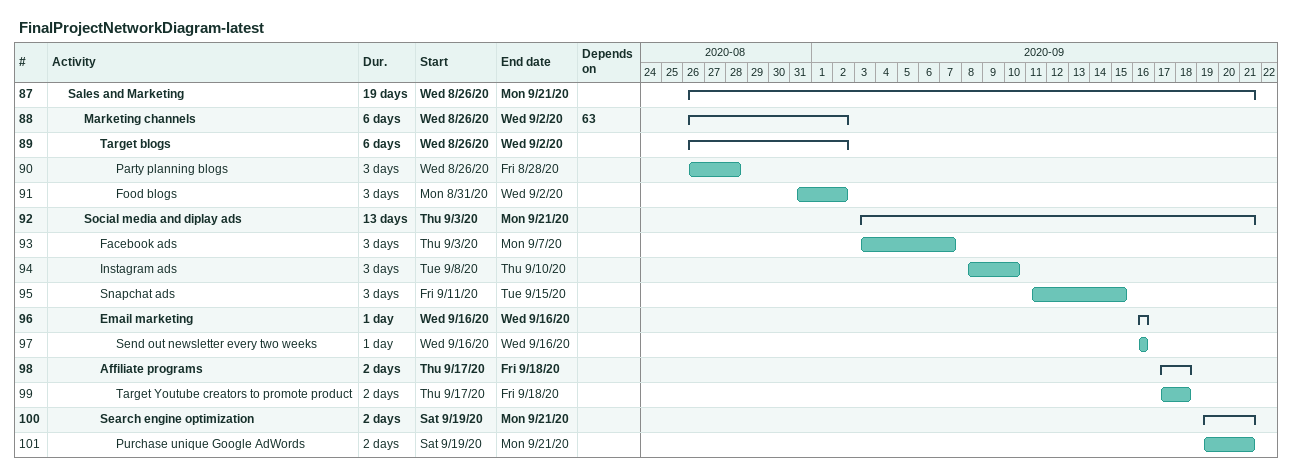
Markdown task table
FinalProjectNetworkDiagram-latest

| ID | Level | Task | Duration | Start | Finish | Predecessors |
|---|---|---|---|---|---|---|
| 87 | 2 | **Sales and Marketing** | 19d | 2020-08-26 | 2020-09-21 |  |
| 88 | 3 | **Marketing channels** | 6d | 2020-08-26 | 2020-09-02 | 63 |
| 89 | 4 | **Target blogs** | 6d | 2020-08-26 | 2020-09-02 |  |
| 90 | 5 | Party planning blogs | 3d | 2020-08-26 | 2020-08-28 |  |
| 91 | 5 | Food blogs | 3d | 2020-08-31 | 2020-09-02 |  |
| 92 | 3 | **Social media and diplay ads** | 13d | 2020-09-03 | 2020-09-21 |  |
| 93 | 4 | Facebook ads | 3d | 2020-09-03 | 2020-09-07 |  |
| 94 | 4 | Instagram ads | 3d | 2020-09-08 | 2020-09-10 |  |
| 95 | 4 | Snapchat ads | 3d | 2020-09-11 | 2020-09-15 |  |
| 96 | 4 | **Email marketing** | 1d | 2020-09-16 | 2020-09-16 |  |
| 97 | 5 | Send out newsletter every two weeks | 1d | 2020-09-16 | 2020-09-16 |  |
| 98 | 4 | **Affiliate programs** | 2d | 2020-09-17 | 2020-09-18 |  |
| 99 | 5 | Target Youtube creators to promote product | 2d | 2020-09-17 | 2020-09-18 |  |
| 100 | 4 | **Search engine optimization** | 2d | 2020-09-19 | 2020-09-21 |  |
| 101 | 5 | Purchase unique Google AdWords | 2d | 2020-09-19 | 2020-09-21 |  |
